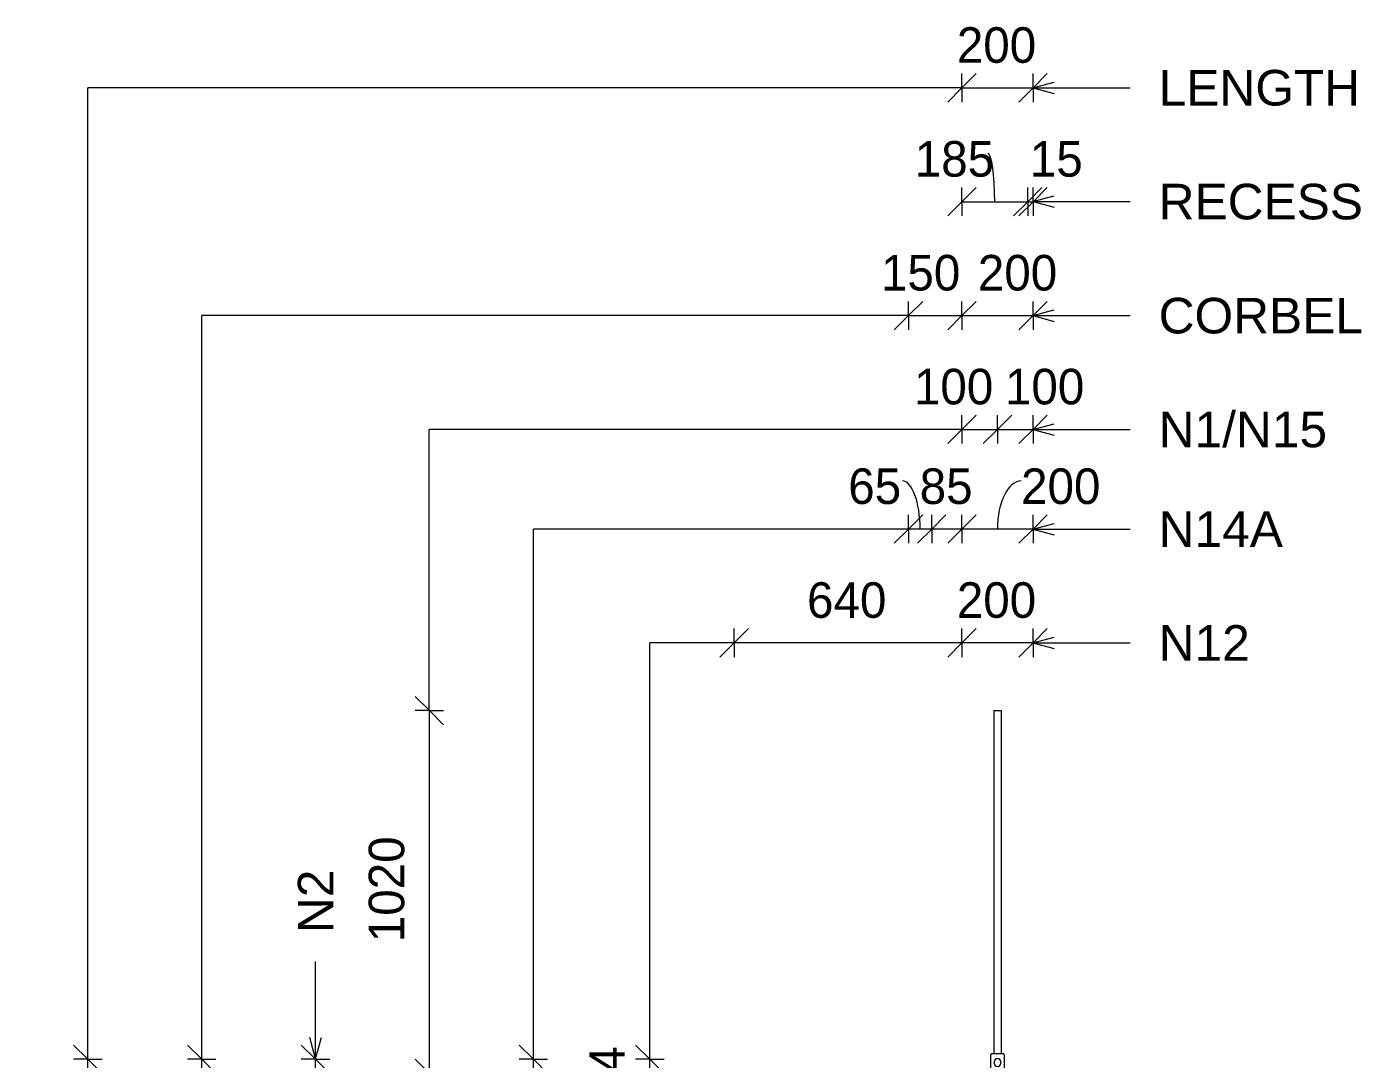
# Model space of a CAD drawing. Header units: millimetres. Extents: x -13820 to 6054, y -1835 to 21775.
# Drawn here: x -10189 to -6437, y 3700 to 6602 of the extents above; entities that cross this region are included whole.
import ezdxf

# ---------------------------------------------------------------- set-up
doc = ezdxf.new("R2010")
doc.units = ezdxf.units.MM
doc.linetypes.add('Dash', pattern=[6.36, 3.18, -3.18])
for name, color, linetype, lineweight in [('A-ANNO-DIMS', 211, 'Continuous', 9), ('A-ANNO-DIMS-40', 211, 'Continuous', 9), ('A-DETL-MBND', 5, 'Continuous', 18), ('A-GENM', 13, 'Continuous', 18), ('A-GENM-HDLN', 13, 'Dash', 18), ('G-ANNO-TEXT', 231, 'Continuous', 9), ('S-RBAR', 171, 'Continuous', 18)]:
    doc.layers.add(name, color=color, linetype=linetype, lineweight=lineweight)
doc.styles.add('Arial_1', font='arial.ttf', dxfattribs={"height": 100})
doc.styles.add('Nirmala UI Semilight_1', font='NirmalaS.ttf', dxfattribs={"height": 100})
doc.dimstyles.new('Arrow_Filled_-_2_5_NI_UI_2', dxfattribs={"dimscale": 304.8, "dimtxt": 104.736395, "dimasz": 0.262467, "dimexe": 0.131234, "dimexo": 0.0625, "dimgap": 0.131234, "dimtad": 1, "dimdec": 4, "dimzin": 0, "dimdsep": 46, "dimtxsty": 'Nirmala UI Semilight_1', "dimblk1": 'OBLIQUE', "dimblk2": 'OBLIQUE', "dimsah": 1, "dimcen": 0.09, "dimazin": 0, "dimtfac": 1, "dimtdec": 4, "dimtix": 1, "dimtmove": 1, "dimatfit": 3, "dimfxl": 0.131234, "dimfxlon": 1, "dimtvp": 1, "dimtolj": 1, "dimtzin": 0, "dimarcsym": 2})
doc.dimstyles.new('Arrow_Filled_-_2_5_NI_UI_3', dxfattribs={"dimscale": 304.8, "dimtxt": 104.736395, "dimasz": 0.262467, "dimexe": 0.131234, "dimexo": 0.0625, "dimgap": 0.131234, "dimtad": 1, "dimdec": 4, "dimzin": 0, "dimdsep": 46, "dimtxsty": 'Nirmala UI Semilight_1', "dimblk1": 'OBLIQUE', "dimblk2": 'OBLIQUE', "dimsah": 1, "dimcen": 0.09, "dimazin": 0, "dimtfac": 1, "dimtdec": 4, "dimtix": 1, "dimtmove": 0, "dimatfit": 3, "dimfxl": 0.131234, "dimfxlon": 1, "dimtvp": 1, "dimtolj": 1, "dimtzin": 0, "dimarcsym": 2})
doc.dimstyles.new('Arrow_Filled_-_2_5_NI_UI_4', dxfattribs={"dimscale": 304.8, "dimtxt": 104.736395, "dimasz": 0.262467, "dimexe": 0.131234, "dimexo": 0.0625, "dimgap": 0.131234, "dimtad": 1, "dimdec": 4, "dimzin": 0, "dimdsep": 46, "dimtxsty": 'Nirmala UI Semilight_1', "dimblk1": 'OBLIQUE', "dimblk2": 'OBLIQUE', "dimsah": 1, "dimcen": 0.09, "dimazin": 0, "dimtfac": 1, "dimtdec": 4, "dimtix": 1, "dimtmove": 2, "dimatfit": 3, "dimfxl": 0.131234, "dimfxlon": 1, "dimtvp": 1, "dimtolj": 1, "dimtzin": 0, "dimarcsym": 2})

# ---------------------------------------------------------------- blocks, each defined once
blk = doc.blocks.new('RR spread anchor face based - RR-SA-3_0-200-1726827-Elevation Right Copy 1 Copy 1')
at = {"layer": 'A-GENM'}
for p, q in [((20347.1, 3715), (20344.6, 3710)), ((20382.1, 3715), (20347.1, 3715)), ((20384.6, 3710), (20382.1, 3715)), ((20344.6, 3710), (20344.6, 3660.7)), ((20355.6, 3688.7), (20355.6, 3692.7)), ((20373.6, 3692.7), (20373.6, 3688.7)), ((20384.6, 3660), (20384.6, 3710))]:
    blk.add_line(p, q, dxfattribs=at)
for centre, start, end in [((20364.6, 3692.7), 0, 180), ((20364.6, 3688.7), 180, 0)]:
    blk.add_arc(centre, 9, start, end, dxfattribs=at)
at = {"layer": 'A-GENM-HDLN'}
for p, q in [((20344.6, 3660.3), (20344.6, 3630)), ((20384.6, 3630), (20384.6, 3660)), ((20344.6, 3622), (20344.6, 3540)), ((20355.6, 3630), (20355.6, 3631.9)), ((20373.6, 3631.9), (20373.6, 3630)), ((20384.6, 3540), (20384.6, 3622)), ((20344.6, 3540), (20364.6, 3540)), ((20344.6, 3540), (20344.6, 3515)), ((20344.6, 3540), (20384.6, 3540)), ((20364.6, 3515), (20364.6, 3540)), ((20364.6, 3540), (20384.6, 3540)), ((20384.6, 3540), (20384.6, 3515)), ((20364.6, 3515), (20344.6, 3515)), ((20384.6, 3515), (20364.6, 3515))]:
    blk.add_line(p, q, dxfattribs=at)
for centre, start, end in [((20364.6, 3631.9), 0, 180), ((20364.6, 3627.9), 225, 315)]:
    blk.add_arc(centre, 9, start, end, dxfattribs=at)
blk = doc.blocks.new('DIMBLOCK31-Elevation Right Copy 1 Copy 1')
at = {"layer": 'A-ANNO-DIMS-40'}
for p, q in [((-7559.7, 4870.4), (-7519.7, 4910.4)), ((-7559.7, 4870.4), (-7559.7, 4910.4)), ((-7359.7, 4870.4), (-7319.7, 4910.4)), ((-7359.7, 4870.4), (-7359.7, 4910.4)), ((-7559.7, 4870.4), (-7599.7, 4830.4)), ((-7359.7, 4870.4), (-7559.7, 4870.4)), ((-7559.7, 4870.4), (-7559.7, 4830.4)), ((-7359.7, 4870.4), (-7399.7, 4830.4)), ((-7359.7, 4870.4), (-7359.7, 4830.4))]:
    blk.add_line(p, q, dxfattribs=at)
at = {"layer": 'A-ANNO-DIMS-40', "color": 0, "insert": (-7574, 5040.8), "char_height": 100, "width": 274.219, "attachment_point": 1, "line_spacing_factor": 1.142579, "style": 'Nirmala UI Semilight_1'}
blk.add_mtext('200', dxfattribs=at)
blk = doc.blocks.new('_Oblique')
at = {"color": 0, "linetype": 'ByBlock', "lineweight": -2}
blk.add_line((-0.5, -0.5), (0.5, 0.5), dxfattribs=at)
blk = doc.blocks.new('DIMBLOCK32-Elevation Right Copy 1 Copy 1')
at = {"layer": 'A-ANNO-DIMS-40'}
for p, q in [((-8200.1, 4870.4), (-8160.1, 4910.4)), ((-8200.1, 4870.4), (-8200.1, 4910.4)), ((-7559.7, 4870.4), (-7519.7, 4910.4)), ((-7559.7, 4870.4), (-7559.7, 4910.4)), ((-8200.1, 4870.4), (-8240.1, 4830.4)), ((-7559.7, 4870.4), (-8200.1, 4870.4)), ((-8200.1, 4870.4), (-8200.1, 4830.4)), ((-7559.7, 4870.4), (-7599.7, 4830.4)), ((-7559.7, 4870.4), (-7559.7, 4830.4))]:
    blk.add_line(p, q, dxfattribs=at)
at = {"layer": 'A-ANNO-DIMS-40', "color": 0, "insert": (-7995.1, 5040.8), "char_height": 100, "width": 276.504, "attachment_point": 1, "line_spacing_factor": 1.142579, "style": 'Nirmala UI Semilight_1'}
blk.add_mtext('640', dxfattribs=at)
blk = doc.blocks.new('DIMBLOCK33-Elevation Right Copy 1 Copy 1')
at = {"layer": 'A-ANNO-DIMS-40'}
for p, q in [((-8437, 3700), (-8477, 3740)), ((-8437, 3700), (-8477, 3700)), ((-8437, 3626), (-8437, 3700)), ((-8437, 3700), (-8397, 3660)), ((-8437, 3700), (-8397, 3700)), ((-8437, 3626), (-8477, 3666)), ((-8437, 3626), (-8477, 3626)), ((-8437, 3626), (-8397, 3586)), ((-8437, 3626), (-8397, 3626))]:
    blk.add_line(p, q, dxfattribs=at)
at = {"layer": 'A-ANNO-DIMS-40', "color": 0, "insert": (-8607.5, 3587.8), "char_height": 100, "width": 180.527, "attachment_point": 1, "rotation": 90, "line_spacing_factor": 1.142579, "style": 'Nirmala UI Semilight_1'}
blk.add_mtext('74', dxfattribs=at)
blk = doc.blocks.new('DIMBLOCK36-Elevation Right Copy 1 Copy 1')
at = {"layer": 'A-ANNO-DIMS-40'}
for p, q in [((-9057, 4680), (-9097, 4720)), ((-9057, 4680), (-9097, 4680)), ((-9057, 3660), (-9057, 4680)), ((-9057, 4680), (-9017, 4640)), ((-9057, 4680), (-9017, 4680)), ((-9057, 3660), (-9097, 3700)), ((-9057, 3660), (-9097, 3660)), ((-9057, 3660), (-9017, 3620)), ((-9057, 3660), (-9017, 3660))]:
    blk.add_line(p, q, dxfattribs=at)
at = {"layer": 'A-ANNO-DIMS-40', "color": 0, "insert": (-9227.5, 4029.1), "char_height": 100, "width": 338.203, "attachment_point": 1, "rotation": 90, "line_spacing_factor": 1.142579, "style": 'Nirmala UI Semilight_1'}
blk.add_mtext('1020', dxfattribs=at)
blk = doc.blocks.new('DIMBLOCK37-Elevation Right Copy 1 Copy 1')
at = {"layer": 'A-ANNO-DIMS-40'}
for p, q in [((-7559.7, 5470.4), (-7519.7, 5510.4)), ((-7559.7, 5470.4), (-7559.7, 5510.4)), ((-7459.7, 5470.4), (-7419.7, 5510.4)), ((-7459.7, 5470.4), (-7459.7, 5510.4)), ((-7559.7, 5470.4), (-7599.7, 5430.4)), ((-7559.7, 5470.4), (-7459.7, 5470.4)), ((-7559.7, 5470.4), (-7559.7, 5430.4)), ((-7459.7, 5470.4), (-7499.7, 5430.4)), ((-7459.7, 5470.4), (-7459.7, 5430.4))]:
    blk.add_line(p, q, dxfattribs=at)
at = {"layer": 'A-ANNO-DIMS-40', "color": 0, "insert": (-7694.6, 5640.8), "char_height": 100, "width": 246.797, "attachment_point": 1, "line_spacing_factor": 1.142579, "style": 'Nirmala UI Semilight_1'}
blk.add_mtext('100', dxfattribs=at)
blk = doc.blocks.new('DIMBLOCK38-Elevation Right Copy 1 Copy 1')
at = {"layer": 'A-ANNO-DIMS-40'}
for p, q in [((-7459.7, 5470.4), (-7419.7, 5510.4)), ((-7459.7, 5470.4), (-7459.7, 5510.4)), ((-7359.7, 5470.4), (-7319.7, 5510.4)), ((-7359.7, 5470.4), (-7359.7, 5510.4)), ((-7459.7, 5470.4), (-7499.7, 5430.4)), ((-7459.7, 5470.4), (-7359.7, 5470.4)), ((-7459.7, 5470.4), (-7459.7, 5430.4)), ((-7359.7, 5470.4), (-7399.7, 5430.4)), ((-7359.7, 5470.4), (-7359.7, 5430.4))]:
    blk.add_line(p, q, dxfattribs=at)
at = {"layer": 'A-ANNO-DIMS-40', "color": 0, "insert": (-7438.7, 5640.8), "char_height": 100, "width": 246.797, "attachment_point": 1, "line_spacing_factor": 1.142579, "style": 'Nirmala UI Semilight_1'}
blk.add_mtext('100', dxfattribs=at)
blk = doc.blocks.new('DIMBLOCK39-Elevation Right Copy 1 Copy 1')
at = {"layer": 'A-ANNO-DIMS-40'}
for p, q in [((-7709.7, 5790.4), (-7669.7, 5830.4)), ((-7709.7, 5790.4), (-7709.7, 5830.4)), ((-7559.7, 5790.4), (-7519.7, 5830.4)), ((-7559.7, 5790.4), (-7559.7, 5830.4)), ((-7709.7, 5790.4), (-7749.7, 5750.4)), ((-7709.7, 5790.4), (-7559.7, 5790.4)), ((-7709.7, 5790.4), (-7709.7, 5750.4)), ((-7559.7, 5790.4), (-7599.7, 5750.4)), ((-7559.7, 5790.4), (-7559.7, 5750.4))]:
    blk.add_line(p, q, dxfattribs=at)
at = {"layer": 'A-ANNO-DIMS-40', "color": 0, "insert": (-7787.3, 5960.8), "char_height": 100, "width": 246.797, "attachment_point": 1, "line_spacing_factor": 1.142579, "style": 'Nirmala UI Semilight_1'}
blk.add_mtext('150', dxfattribs=at)
blk = doc.blocks.new('DIMBLOCK40-Elevation Right Copy 1 Copy 1')
at = {"layer": 'A-ANNO-DIMS-40'}
for p, q in [((-7559.7, 5790.4), (-7519.7, 5830.4)), ((-7559.7, 5790.4), (-7559.7, 5830.4)), ((-7359.7, 5790.4), (-7319.7, 5830.4)), ((-7359.7, 5790.4), (-7359.7, 5830.4)), ((-7559.7, 5790.4), (-7599.7, 5750.4)), ((-7559.7, 5790.4), (-7359.7, 5790.4)), ((-7559.7, 5790.4), (-7559.7, 5750.4)), ((-7359.7, 5790.4), (-7399.7, 5750.4)), ((-7359.7, 5790.4), (-7359.7, 5750.4))]:
    blk.add_line(p, q, dxfattribs=at)
at = {"layer": 'A-ANNO-DIMS-40', "color": 0, "insert": (-7514.9, 5960.8), "char_height": 100, "width": 274.219, "attachment_point": 1, "line_spacing_factor": 1.142579, "style": 'Nirmala UI Semilight_1'}
blk.add_mtext('200', dxfattribs=at)
blk = doc.blocks.new('DIMBLOCK45-Elevation Right Copy 1 Copy 1')
at = {"layer": 'A-ANNO-DIMS-40'}
for p, q in [((-9377, 3700), (-9417, 3740)), ((-9377, 3700), (-9417, 3700)), ((-9377, 2997), (-9377, 3700)), ((-9377, 3700), (-9337, 3660)), ((-9377, 3700), (-9337, 3700)), ((-9377, 2997), (-9417, 3037)), ((-9377, 2997), (-9417, 2997)), ((-9377, 2997), (-9337, 2957)), ((-9377, 2997), (-9337, 2997))]:
    blk.add_line(p, q, dxfattribs=at)
at = {"layer": 'A-ANNO-DIMS-40', "color": 0, "insert": (-9547.5, 3236.1), "char_height": 100, "width": 269.649, "attachment_point": 1, "rotation": 90, "line_spacing_factor": 1.142579, "style": 'Nirmala UI Semilight_1'}
blk.add_mtext('703', dxfattribs=at)
blk = doc.blocks.new('DIMBLOCK48-Elevation Right Copy 1 Copy 1')
at = {"layer": 'A-ANNO-DIMS-40'}
for p, q in [((-9697, 3700), (-9737, 3740)), ((-9697, 3700), (-9737, 3700)), ((-9697, 1040), (-9697, 3700)), ((-9697, 3700), (-9657, 3660)), ((-9697, 3700), (-9657, 3700)), ((-9697, 1040), (-9737, 1080)), ((-9697, 1040), (-9737, 1040)), ((-9697, 1040), (-9657, 1000)), ((-9697, 1040), (-9657, 1040))]:
    blk.add_line(p, q, dxfattribs=at)
at = {"layer": 'A-ANNO-DIMS-40', "color": 0, "insert": (-9867.5, 2217.7), "char_height": 100, "width": 365.625, "attachment_point": 1, "rotation": 90, "line_spacing_factor": 1.142579, "style": 'Nirmala UI Semilight_1'}
blk.add_mtext('2660', dxfattribs=at)
blk = doc.blocks.new('DIMBLOCK49-Elevation Right Copy 1 Copy 1')
at = {"layer": 'A-ANNO-DIMS-40'}
for p, q in [((-7559.7, 6110.4), (-7519.7, 6150.4)), ((-7559.7, 6110.4), (-7559.7, 6150.4)), ((-7374.7, 6110.4), (-7334.7, 6150.4)), ((-7374.7, 6110.4), (-7374.7, 6150.4)), ((-7559.7, 6110.4), (-7599.7, 6070.4)), ((-7559.7, 6110.4), (-7374.7, 6110.4)), ((-7559.7, 6110.4), (-7559.7, 6070.4)), ((-7374.7, 6110.4), (-7414.7, 6070.4)), ((-7374.7, 6110.4), (-7374.7, 6070.4))]:
    blk.add_line(p, q, dxfattribs=at)
blk.add_ellipse((-7486.7, 6110.4), major_axis=(0, 135.2), ratio=0.144012, start_param=4.712389, end_param=6.283185, dxfattribs=at)
at = {"layer": 'A-ANNO-DIMS-40', "color": 0, "insert": (-7692.3, 6280.8), "char_height": 100, "width": 246.797, "attachment_point": 1, "line_spacing_factor": 1.142579, "style": 'Nirmala UI Semilight_1'}
blk.add_mtext('185', dxfattribs=at)
blk = doc.blocks.new('DIMBLOCK50-Elevation Right Copy 1 Copy 1')
at = {"layer": 'A-ANNO-DIMS-40'}
for p, q in [((-7374.7, 6110.4), (-7334.7, 6150.4)), ((-7374.7, 6110.4), (-7374.7, 6150.4)), ((-7359.7, 6110.4), (-7319.7, 6150.4)), ((-7359.7, 6110.4), (-7359.7, 6150.4)), ((-7374.7, 6110.4), (-7414.7, 6070.4)), ((-7359.7, 6110.4), (-7399.7, 6070.4)), ((-7374.7, 6110.4), (-7359.7, 6110.4)), ((-7374.7, 6110.4), (-7374.7, 6070.4)), ((-7359.7, 6110.4), (-7359.7, 6070.4))]:
    blk.add_line(p, q, dxfattribs=at)
at = {"layer": 'A-ANNO-DIMS-40', "color": 0, "insert": (-7368.7, 6280.8), "char_height": 100, "width": 155.391, "attachment_point": 1, "line_spacing_factor": 1.142579, "style": 'Nirmala UI Semilight_1'}
blk.add_mtext('15', dxfattribs=at)
blk = doc.blocks.new('DIMBLOCK51-Elevation Right Copy 1 Copy 1')
at = {"layer": 'A-ANNO-DIMS-40'}
for p, q in [((-7559.7, 6430.4), (-7519.7, 6470.4)), ((-7559.7, 6430.4), (-7559.7, 6470.4)), ((-7359.7, 6430.4), (-7319.7, 6470.4)), ((-7359.7, 6430.4), (-7359.7, 6470.4)), ((-7559.7, 6430.4), (-7599.7, 6390.4)), ((-7559.7, 6430.4), (-7359.7, 6430.4)), ((-7559.7, 6430.4), (-7559.7, 6390.4)), ((-7359.7, 6430.4), (-7399.7, 6390.4)), ((-7359.7, 6430.4), (-7359.7, 6390.4))]:
    blk.add_line(p, q, dxfattribs=at)
at = {"layer": 'A-ANNO-DIMS-40', "color": 0, "insert": (-7574, 6600.8), "char_height": 100, "width": 274.219, "attachment_point": 1, "line_spacing_factor": 1.142579, "style": 'Nirmala UI Semilight_1'}
blk.add_mtext('200', dxfattribs=at)
blk = doc.blocks.new('DIMBLOCK52-Elevation Right Copy 1 Copy 1')
at = {"layer": 'A-ANNO-DIMS-40'}
for p, q in [((-10017, 3700), (-10057, 3740)), ((-10017, 3700), (-10057, 3700)), ((-10017, -1395), (-10017, 3700)), ((-10017, 3700), (-9977, 3660)), ((-10017, 3700), (-9977, 3700)), ((-10017, -1395), (-10057, -1355)), ((-10017, -1395), (-10057, -1395)), ((-10017, -1395), (-9977, -1435)), ((-10017, -1395), (-9977, -1395))]:
    blk.add_line(p, q, dxfattribs=at)
at = {"layer": 'A-ANNO-DIMS-40', "color": 0, "insert": (-10187.5, 1000.2), "char_height": 100, "width": 365.625, "attachment_point": 1, "rotation": 90, "line_spacing_factor": 1.142579, "style": 'Nirmala UI Semilight_1'}
blk.add_mtext('5095', dxfattribs=at)
blk = doc.blocks.new('DIMBLOCK53-Elevation Right Copy 1 Copy 1')
at = {"layer": 'A-ANNO-DIMS-40'}
for p, q in [((-7559.7, 5190.4), (-7519.7, 5230.4)), ((-7559.7, 5190.4), (-7559.7, 5230.4)), ((-7359.7, 5190.4), (-7319.7, 5230.4)), ((-7359.7, 5190.4), (-7359.7, 5230.4)), ((-7559.7, 5190.4), (-7599.7, 5150.4)), ((-7359.7, 5190.4), (-7559.7, 5190.4)), ((-7559.7, 5190.4), (-7559.7, 5150.4)), ((-7359.7, 5190.4), (-7399.7, 5150.4)), ((-7359.7, 5190.4), (-7359.7, 5150.4))]:
    blk.add_line(p, q, dxfattribs=at)
blk.add_ellipse((-7393.3, 5190.4), major_axis=(0, 135.2), ratio=0.491167, start_param=0, end_param=1.570796, dxfattribs=at)
at = {"layer": 'A-ANNO-DIMS-40', "color": 0, "insert": (-7393.3, 5360.8), "char_height": 100, "width": 274.219, "attachment_point": 1, "line_spacing_factor": 1.142579, "style": 'Nirmala UI Semilight_1'}
blk.add_mtext('200', dxfattribs=at)
blk = doc.blocks.new('DIMBLOCK54-Elevation Right Copy 1 Copy 1')
at = {"layer": 'A-ANNO-DIMS-40'}
for p, q in [((-7644.7, 5190.4), (-7604.7, 5230.4)), ((-7644.7, 5190.4), (-7644.7, 5230.4)), ((-7559.7, 5190.4), (-7519.7, 5230.4)), ((-7559.7, 5190.4), (-7559.7, 5230.4)), ((-7644.7, 5190.4), (-7684.7, 5150.4)), ((-7559.7, 5190.4), (-7644.7, 5190.4)), ((-7644.7, 5190.4), (-7644.7, 5150.4)), ((-7559.7, 5190.4), (-7599.7, 5150.4)), ((-7559.7, 5190.4), (-7559.7, 5150.4))]:
    blk.add_line(p, q, dxfattribs=at)
at = {"layer": 'A-ANNO-DIMS-40', "color": 0, "insert": (-7678.4, 5360.8), "char_height": 100, "width": 182.813, "attachment_point": 1, "line_spacing_factor": 1.142579, "style": 'Nirmala UI Semilight_1'}
blk.add_mtext('85', dxfattribs=at)
blk = doc.blocks.new('DIMBLOCK55-Elevation Right Copy 1 Copy 1')
at = {"layer": 'A-ANNO-DIMS-40'}
for p, q in [((-7709.7, 5190.4), (-7669.7, 5230.4)), ((-7709.7, 5190.4), (-7709.7, 5230.4)), ((-7644.7, 5190.4), (-7604.7, 5230.4)), ((-7644.7, 5190.4), (-7644.7, 5230.4)), ((-7709.7, 5190.4), (-7749.7, 5150.4)), ((-7644.7, 5190.4), (-7709.7, 5190.4)), ((-7709.7, 5190.4), (-7709.7, 5150.4)), ((-7644.7, 5190.4), (-7684.7, 5150.4)), ((-7644.7, 5190.4), (-7644.7, 5150.4))]:
    blk.add_line(p, q, dxfattribs=at)
blk.add_ellipse((-7727, 5190.4), major_axis=(0, 135.2), ratio=0.368179, start_param=4.712389, end_param=6.283185, dxfattribs=at)
at = {"layer": 'A-ANNO-DIMS-40', "color": 0, "insert": (-7879.3, 5360.8), "char_height": 100, "width": 182.813, "attachment_point": 1, "line_spacing_factor": 1.142579, "style": 'Nirmala UI Semilight_1'}
blk.add_mtext('65', dxfattribs=at)
blk = doc.blocks.new('DIMBLOCK58-Elevation Right Copy 1 Copy 1')
at = {"layer": 'A-ANNO-DIMS-40'}
for p, q in [((-8764.5, 3700), (-8804.5, 3740)), ((-8764.5, 3700), (-8804.5, 3700)), ((-8764.5, 1225), (-8764.5, 3700)), ((-8764.5, 3700), (-8724.5, 3660)), ((-8764.5, 3700), (-8724.5, 3700)), ((-8764.5, 1225), (-8804.5, 1265)), ((-8764.5, 1225), (-8804.5, 1225)), ((-8764.5, 1225), (-8724.5, 1185)), ((-8764.5, 1225), (-8724.5, 1225))]:
    blk.add_line(p, q, dxfattribs=at)
at = {"layer": 'A-ANNO-DIMS-40', "color": 0, "insert": (-8935, 2311.1), "char_height": 100, "width": 363.34, "attachment_point": 1, "rotation": 90, "line_spacing_factor": 1.142579, "style": 'Nirmala UI Semilight_1'}
blk.add_mtext('2475', dxfattribs=at)

msp = doc.modelspace()

# ---------------------------------------------------------------- linework, layer by layer
at = {"layer": 'A-DETL-MBND'}
for p, q in [((-10017.04908, 3700), (-10017.04908, 6430.376)), ((-7559.70323, 6430.376), (-10017.04908, 6430.376)), ((-9697.04908, 3700), (-9697.04908, 5790.376)), ((-7709.70323, 5790.376), (-9697.04908, 5790.376)), ((-9057.04908, 4680), (-9057.04908, 5470.376)), ((-7559.70323, 5470.376), (-9057.04908, 5470.376)), ((-8764.54908, 3700), (-8764.54908, 5190.376)), ((-7709.70323, 5190.376), (-8764.54908, 5190.376)), ((-8437.04908, 3700), (-8437.04908, 4870.376)), ((-8200.05981, 4870.376), (-8437.04908, 4870.376))]:
    msp.add_line(p, q, dxfattribs=at)
at = {"layer": 'G-ANNO-TEXT', "color": 10}
for p, q in [((-7359.90308, 6430.78802), (-7299.90308, 6446.86497)), ((-7359.90308, 6430.78802), (-7299.90308, 6414.71107)), ((-7359.90308, 6430.78802), (-7086.59106, 6430.78802)), ((-7359.90308, 6110.78802), (-7299.90308, 6126.86497)), ((-7359.90308, 6110.78802), (-7299.90308, 6094.71107)), ((-7359.90308, 6110.78802), (-7086.59106, 6110.78802)), ((-7359.90308, 5790.25381), (-7299.90308, 5806.33076)), ((-7359.90308, 5790.25381), (-7299.90308, 5774.17686)), ((-7359.90308, 5790.25381), (-7086.59106, 5790.25381)), ((-7359.90308, 5470.25381), (-7299.90308, 5486.33076)), ((-7359.90308, 5470.25381), (-7299.90308, 5454.17686)), ((-7359.90308, 5470.25381), (-7086.59106, 5470.25381)), ((-7359.90308, 5190.25381), (-7299.90308, 5206.33076)), ((-7359.90308, 5190.25381), (-7299.90308, 5174.17686)), ((-7359.90308, 5190.25381), (-7086.59106, 5190.25381)), ((-7359.90308, 4870.25381), (-7299.90308, 4886.33076)), ((-7359.90308, 4870.25381), (-7299.90308, 4854.17686)), ((-7359.90308, 4870.25381), (-7086.59106, 4870.25381)), ((-9376.62441, 3701.19209), (-9376.62441, 3974.50411)), ((-9376.62441, 3701.19209), (-9392.70136, 3761.19209)), ((-9376.62441, 3701.19209), (-9360.54746, 3761.19209))]:
    msp.add_line(p, q, dxfattribs=at)
at = {"layer": 'S-RBAR'}
for p, q in [((-7469.70323, 4680), (-7469.70323, 3715)), ((-7469.70323, 4680), (-7449.70323, 4680)), ((-7449.70323, 4680), (-7449.70323, 3715))]:
    msp.add_line(p, q, dxfattribs=at)

# ---------------------------------------------------------------- block references
at = {"layer": 'A-GENM-HDLN'}
msp.add_blockref('RR spread anchor face based - RR-SA-3_0-200-1726827-Elevation Right Copy 1 Copy 1', (-27824.27273, 0), dxfattribs=at)

# ---------------------------------------------------------------- texts
at = {"layer": 'G-ANNO-TEXT', "color": 7, "char_height": 100, "attachment_point": 1, "style": 'Arial_1'}
for s, insert, width in [('LENGTH', (-7006.59106, 6480.78802), 686.2445), ('RECESS', (-7006.59106, 6160.78802), 692.658), ('CORBEL', (-7006.59106, 5840.25381), 692.658), ('N1/N15', (-7006.59106, 5520.25381), 570.8015), ('N14A', (-7006.59106, 5240.25381), 420.08425), ('N12', (-7006.59106, 4920.25381), 307.848)]:
    msp.add_mtext(s, dxfattribs=dict(at, insert=insert, width=width))
at = {"layer": 'G-ANNO-TEXT', "color": 7, "insert": (-9426.62441, 4054.50411), "char_height": 100, "width": 214.85225, "attachment_point": 1, "rotation": 90, "style": 'Arial_1'}
msp.add_mtext('N2', dxfattribs=at)

# ---------------------------------------------------------------- dimensions: what is measured, and where the dimension line sits
at = {"layer": 'A-ANNO-DIMS'}
for base, p1, p2, override, picture, middle in [((-7359.70323, 6430.376), (-7559.70323, 6390.376), (-7359.70323, 6390.376), {"dimpost": '<>', "dimfxl": 200}, 'DIMBLOCK51-Elevation Right Copy 1 Copy 1', (-7459.70323, 6522.04965)), ((-7644.70323, 5190.376), (-7559.70323, 5150.376), (-7644.70323, 5150.376), {"dimpost": '<>', "dimfxl": 85}, 'DIMBLOCK54-Elevation Right Copy 1 Copy 1', (-7602.20323, 5282.04965)), ((-8200.05981, 4870.376), (-7559.70323, 4830.376), (-8200.05981, 4830.376), {"dimpost": '<>', "dimfxl": 640.356574}, 'DIMBLOCK32-Elevation Right Copy 1 Copy 1', (-7879.88152, 4962.08451)), ((-7559.70323, 4870.376), (-7359.70323, 4830.376), (-7559.70323, 4830.376), {"dimpost": '<>', "dimfxl": 200}, 'DIMBLOCK31-Elevation Right Copy 1 Copy 1', (-7459.70323, 4962.04965))]:
    dim = msp.add_linear_dim(base=base, p1=p1, p2=p2, dimstyle='Arrow_Filled_-_2_5_NI_UI_3', override=override, dxfattribs=at)
    dim.commit()
    dim.dimension.update_dxf_attribs({"geometry": picture, "text_midpoint": middle})
for base, p1, p2, dimstyle, override, picture, middle in [((-7374.66417, 6110.376), (-7559.70323, 6070.376), (-7374.66417, 6070.376), 'Arrow_Filled_-_2_5_NI_UI_2', {"dimpost": '<>', "dimfxl": 185.039063}, 'DIMBLOCK49-Elevation Right Copy 1 Copy 1', (-7568.92195, 6214.17811)), ((-7359.70323, 6110.376), (-7374.66417, 6070.376), (-7359.70323, 6070.376), 'Arrow_Filled_-_2_5_NI_UI_4', {"dimpost": '<>', "dimfxl": 14.960937}, 'DIMBLOCK50-Elevation Right Copy 1 Copy 1', (-7290.96877, 6214.17811)), ((-7559.70323, 5790.376), (-7709.70323, 5750.376), (-7559.70323, 5750.376), 'Arrow_Filled_-_2_5_NI_UI_4', {"dimpost": '<>', "dimfxl": 150}, 'DIMBLOCK39-Elevation Right Copy 1 Copy 1', (-7663.89322, 5894.17811)), ((-7359.70323, 5790.376), (-7559.70323, 5750.376), (-7359.70323, 5750.376), 'Arrow_Filled_-_2_5_NI_UI_4', {"dimpost": '<>', "dimfxl": 200}, 'DIMBLOCK40-Elevation Right Copy 1 Copy 1', (-7377.77897, 5894.17811)), ((-7459.70323, 5470.376), (-7559.70323, 5430.376), (-7459.70323, 5430.376), 'Arrow_Filled_-_2_5_NI_UI_4', {"dimpost": '<>', "dimfxl": 100}, 'DIMBLOCK37-Elevation Right Copy 1 Copy 1', (-7571.18174, 5574.17811)), ((-7359.70323, 5470.376), (-7459.70323, 5430.376), (-7359.70323, 5430.376), 'Arrow_Filled_-_2_5_NI_UI_4', {"dimpost": '<>', "dimfxl": 100}, 'DIMBLOCK38-Elevation Right Copy 1 Copy 1', (-7315.28888, 5574.17811)), ((-7709.70323, 5190.376), (-7644.70323, 5150.376), (-7709.70323, 5150.376), 'Arrow_Filled_-_2_5_NI_UI_2', {"dimpost": '<>', "dimfxl": 65}, 'DIMBLOCK55-Elevation Right Copy 1 Copy 1', (-7787.92404, 5294.17811)), ((-7559.70323, 5190.376), (-7359.70323, 5150.376), (-7559.70323, 5150.376), 'Arrow_Filled_-_2_5_NI_UI_2', {"dimpost": '<>', "dimfxl": 200}, 'DIMBLOCK53-Elevation Right Copy 1 Copy 1', (-7256.18072, 5294.17811))]:
    dim = msp.add_linear_dim(base=base, p1=p1, p2=p2, dimstyle=dimstyle, override=override, dxfattribs=at)
    dim.commit()
    dim.dimension.update_dxf_attribs({"geometry": picture, "text_midpoint": middle, "dimtype": 160})
for base, p1, p2, override, picture, middle in [((-9057.04908, 4680), (-9017.04908, 3660), (-9017.04908, 4680), {"dimpost": '<>', "dimfxl": 1020}, 'DIMBLOCK36-Elevation Right Copy 1 Copy 1', (-9149.00166, 4170)), ((-8437.04908, 3700), (-8397.04908, 3626), (-8397.04908, 3700), {"dimpost": '<>', "dimfxl": 74}, 'DIMBLOCK33-Elevation Right Copy 1 Copy 1', (-8527.04908, 3663)), ((-10017.04908, 3700), (-9977.04908, -1395), (-9977.04908, 3700), {"dimpost": '<>', "dimfxl": 5095}, 'DIMBLOCK52-Elevation Right Copy 1 Copy 1', (-10108.75759, 1152.5)), ((-9697.04908, 3700), (-9657.04908, 1040), (-9657.04908, 3700), {"dimpost": '<>', "dimfxl": 2660}, 'DIMBLOCK48-Elevation Right Copy 1 Copy 1', (-9788.75759, 2370)), ((-9377.04908, 3700), (-9337.04908, 2997), (-9337.04908, 3700), {"dimpost": '<>', "dimfxl": 703}, 'DIMBLOCK45-Elevation Right Copy 1 Copy 1', (-9468.75759, 3348.5)), ((-8764.54908, 3700), (-8724.54908, 1225), (-8724.54908, 3700), {"dimpost": '<>', "dimfxl": 2475}, 'DIMBLOCK58-Elevation Right Copy 1 Copy 1', (-8856.22272, 2462.5))]:
    dim = msp.add_linear_dim(base=base, p1=p1, p2=p2, angle=90, dimstyle='Arrow_Filled_-_2_5_NI_UI_3', override=override, dxfattribs=at)
    dim.commit()
    dim.dimension.update_dxf_attribs({"geometry": picture, "text_midpoint": middle})

doc.saveas('drawing.dxf')
